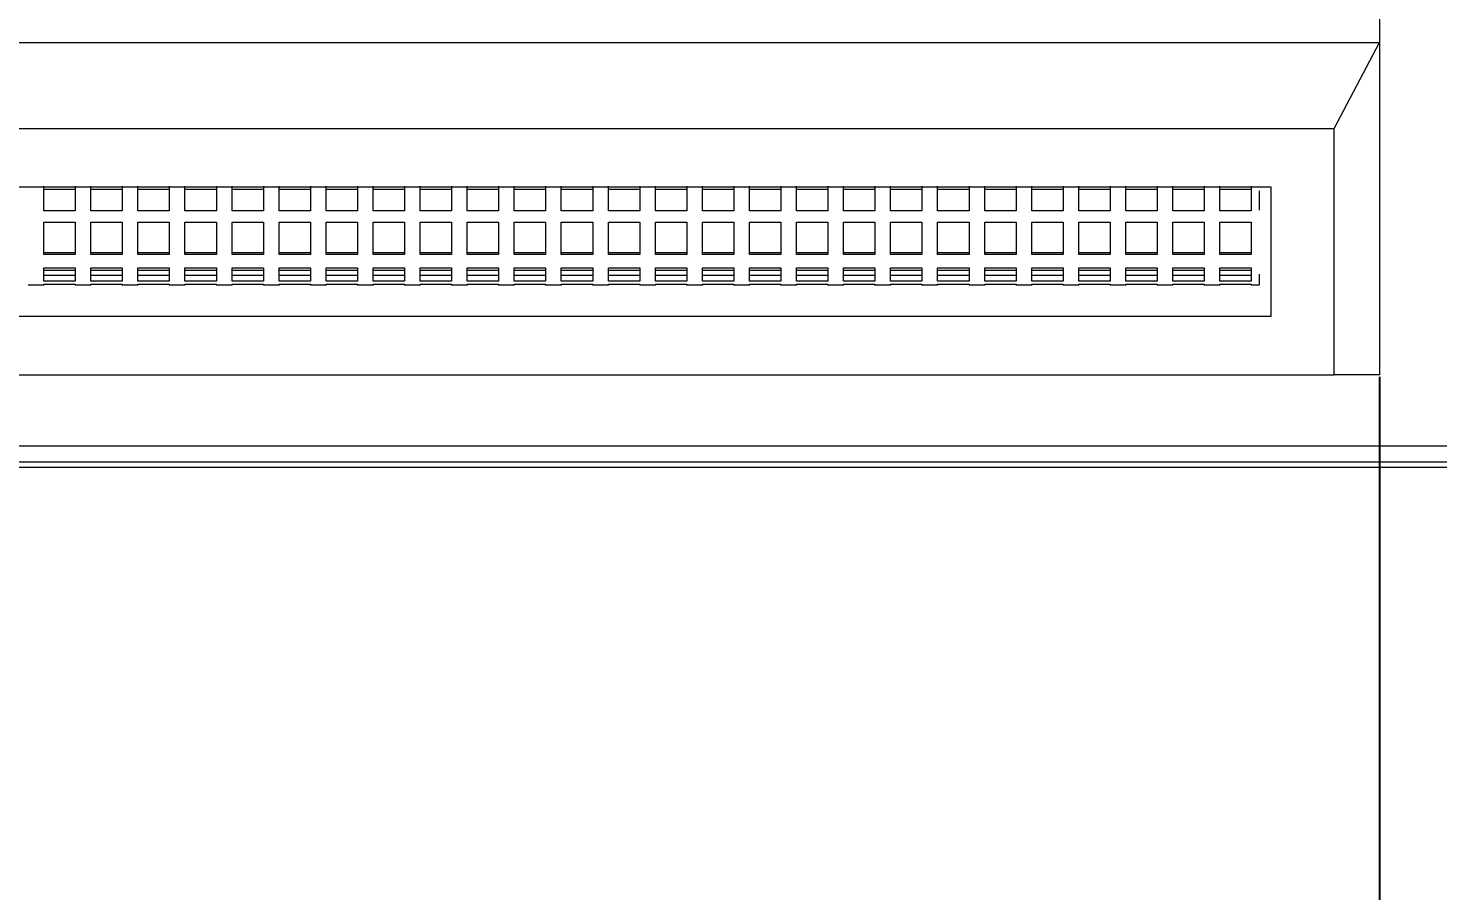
# Model space of a CAD drawing. Header units: millimetres. Extents: x 11618 to 13994, y -5897 to -2537.
# Drawn here: x 12320.47 to 12365.42, y -4844.75 to -4817.25 of the extents above; entities that cross this region are included whole.
import ezdxf

# ---------------------------------------------------------------- set-up
doc = ezdxf.new("R2010")
doc.units = ezdxf.units.MM
doc.layers.add('DIM', color=3, linetype='Continuous', lineweight=13)
doc.styles.get("Standard").update_dxf_attribs({"font": 'arial.ttf'})
doc.dimstyles.get("Standard").update_dxf_attribs({"dimtxt": 0.18, "dimasz": 0.18, "dimexe": 0.18, "dimexo": 0.0625, "dimgap": 0.09, "dimtad": 0, "dimtih": 1, "dimtoh": 1, "dimdec": 1, "dimdsep": 46, "dimtxsty": 'Standard', "dimcen": 0.09, "dimadec": 0, "dimazin": 0, "dimtfac": 1, "dimtdec": 1, "dimtofl": 0, "dimtmove": 0, "dimatfit": 3, "dimfxl": 1, "dimtolj": 1, "dimtzin": 0, "dimarcsym": 0})

# ---------------------------------------------------------------- blocks, each defined once
blk = doc.blocks.new('*D7')
at = {"layer": 'Defpoints', "color": 0, "transparency": 16777216}
for p in [(12331.318, -3489.71), (12736.437, -5533.88), (12816.946, -5533.88)]:
    blk.add_point(p, dxfattribs=at)
at = {"layer": 'DIM', "color": 0, "lineweight": -2, "transparency": 16777216}
for p, q in [((12331.381, -3489.71), (12817.126, -3489.71)), ((12816.946, -3507.71), (12816.946, -4494.996)), ((12816.946, -5515.88), (12816.946, -4528.595)), ((12736.499, -5533.88), (12817.126, -5533.88))]:
    blk.add_line(p, q, dxfattribs=at)
at = {"layer": 'DIM', "color": 0, "transparency": 16777216}
for points in [[(12813.946, -3507.71), (12819.946, -3507.71), (12816.946, -3489.71)], [(12813.946, -5515.88), (12819.946, -5515.88), (12816.946, -5533.88)]]:
    blk.add_solid(points, dxfattribs=at)
at = {"layer": 'DIM', "color": 3, "transparency": 16777216, "insert": (12816.946, -4511.795), "char_height": 18, "attachment_point": 5}
blk.add_mtext('\\A1;(2280)', dxfattribs=at)
blk = doc.blocks.new('*D33')
at = {"layer": 'Defpoints', "color": 0, "transparency": 16777216}
for p in [(12299.068, -4828.306), (12363.568, -4828.306), (12363.568, -4873.783)]:
    blk.add_point(p, dxfattribs=at)
at = {"layer": 'DIM', "color": 0, "lineweight": -2, "transparency": 16777216}
for p, q in [((12299.068, -4828.368), (12299.068, -4873.963)), ((12363.568, -4828.368), (12363.568, -4873.963)), ((12281.068, -4873.783), (12263.068, -4873.783)), ((12381.568, -4873.783), (12399.568, -4873.783))]:
    blk.add_line(p, q, dxfattribs=at)
at = {"layer": 'DIM', "color": 0, "transparency": 16777216}
for points in [[(12281.068, -4870.783), (12281.068, -4876.783), (12299.068, -4873.783)], [(12381.568, -4870.783), (12381.568, -4876.783), (12363.568, -4873.783)]]:
    blk.add_solid(points, dxfattribs=at)
at = {"layer": 'DIM', "color": 0, "transparency": 16777216, "insert": (12331.318, -4873.783), "char_height": 18, "attachment_point": 5}
blk.add_mtext('\\A1;64.5', dxfattribs=at)

msp = doc.modelspace()

# ---------------------------------------------------------------- linework, layer by layer
at = {"linetype": 'Continuous', "lineweight": 18}
for p, q in [((12363.568, -4808.709), (12363.568, -4817.71)), ((12299.068, -4817.71), (12363.568, -4817.71)), ((12362.113, -4820.446), (12363.568, -4817.71)), ((12363.568, -4817.71), (12363.568, -4828.306)), ((12300.524, -4820.446), (12362.113, -4820.446)), ((12362.113, -4828.306), (12362.113, -4820.446)), ((12360.113, -4822.325), (12302.524, -4822.325)), ((12321.974, -4822.397), (12320.974, -4822.397)), ((12323.474, -4822.397), (12322.474, -4822.397)), ((12324.974, -4822.397), (12323.974, -4822.397)), ((12326.474, -4822.397), (12325.474, -4822.397)), ((12327.974, -4822.397), (12326.974, -4822.397)), ((12329.474, -4822.397), (12328.474, -4822.397)), ((12330.974, -4822.397), (12329.974, -4822.397)), ((12332.474, -4822.397), (12331.474, -4822.397)), ((12333.974, -4822.397), (12332.974, -4822.397)), ((12335.474, -4822.397), (12334.474, -4822.397)), ((12336.974, -4822.397), (12335.974, -4822.397)), ((12338.474, -4822.397), (12337.474, -4822.397)), ((12339.974, -4822.397), (12338.974, -4822.397)), ((12341.474, -4822.397), (12340.474, -4822.397)), ((12342.974, -4822.397), (12341.974, -4822.397)), ((12344.474, -4822.397), (12343.474, -4822.397)), ((12345.974, -4822.397), (12344.974, -4822.397)), ((12347.474, -4822.397), (12346.474, -4822.397)), ((12348.974, -4822.397), (12347.974, -4822.397)), ((12350.474, -4822.397), (12349.474, -4822.397)), ((12351.974, -4822.397), (12350.974, -4822.397)), ((12353.474, -4822.397), (12352.474, -4822.397)), ((12354.974, -4822.397), (12353.974, -4822.397)), ((12356.474, -4822.397), (12355.474, -4822.397)), ((12357.974, -4822.397), (12356.974, -4822.397)), ((12359.474, -4822.397), (12358.474, -4822.397)), ((12360.113, -4826.427), (12360.113, -4822.325)), ((12321.974, -4823.073), (12320.974, -4823.073)), ((12323.474, -4823.073), (12322.474, -4823.073)), ((12324.974, -4823.073), (12323.974, -4823.073)), ((12326.474, -4823.073), (12325.474, -4823.073)), ((12327.974, -4823.073), (12326.974, -4823.073)), ((12329.474, -4823.073), (12328.474, -4823.073)), ((12330.974, -4823.073), (12329.974, -4823.073)), ((12332.474, -4823.073), (12331.474, -4823.073)), ((12333.974, -4823.073), (12332.974, -4823.073)), ((12335.474, -4823.073), (12334.474, -4823.073)), ((12336.974, -4823.073), (12335.974, -4823.073)), ((12338.474, -4823.073), (12337.474, -4823.073)), ((12339.974, -4823.073), (12338.974, -4823.073)), ((12341.474, -4823.073), (12340.474, -4823.073)), ((12342.974, -4823.073), (12341.974, -4823.073)), ((12344.474, -4823.073), (12343.474, -4823.073)), ((12345.974, -4823.073), (12344.974, -4823.073)), ((12347.474, -4823.073), (12346.474, -4823.073)), ((12348.974, -4823.073), (12347.974, -4823.073)), ((12350.474, -4823.073), (12349.474, -4823.073)), ((12351.974, -4823.073), (12350.974, -4823.073)), ((12353.474, -4823.073), (12352.474, -4823.073)), ((12354.974, -4823.073), (12353.974, -4823.073)), ((12356.474, -4823.073), (12355.474, -4823.073)), ((12357.974, -4823.073), (12356.974, -4823.073)), ((12359.474, -4823.073), (12358.474, -4823.073)), ((12320.974, -4823.44), (12321.974, -4823.44)), ((12322.474, -4823.44), (12323.474, -4823.44)), ((12323.974, -4823.44), (12324.974, -4823.44)), ((12325.474, -4823.44), (12326.474, -4823.44)), ((12326.974, -4823.44), (12327.974, -4823.44)), ((12328.474, -4823.44), (12329.474, -4823.44)), ((12329.974, -4823.44), (12330.974, -4823.44)), ((12331.474, -4823.44), (12332.474, -4823.44)), ((12332.974, -4823.44), (12333.974, -4823.44)), ((12334.474, -4823.44), (12335.474, -4823.44)), ((12335.974, -4823.44), (12336.974, -4823.44)), ((12337.474, -4823.44), (12338.474, -4823.44)), ((12338.974, -4823.44), (12339.974, -4823.44)), ((12340.474, -4823.44), (12341.474, -4823.44)), ((12341.974, -4823.44), (12342.974, -4823.44)), ((12343.474, -4823.44), (12344.474, -4823.44)), ((12344.974, -4823.44), (12345.974, -4823.44)), ((12346.474, -4823.44), (12347.474, -4823.44)), ((12347.974, -4823.44), (12348.974, -4823.44)), ((12349.474, -4823.44), (12350.474, -4823.44)), ((12350.974, -4823.44), (12351.974, -4823.44)), ((12352.474, -4823.44), (12353.474, -4823.44)), ((12353.974, -4823.44), (12354.974, -4823.44)), ((12355.474, -4823.44), (12356.474, -4823.44)), ((12356.974, -4823.44), (12357.974, -4823.44)), ((12358.474, -4823.44), (12359.474, -4823.44)), ((12320.974, -4824.403), (12321.974, -4824.403)), ((12321.974, -4824.465), (12320.974, -4824.465)), ((12322.474, -4824.403), (12323.474, -4824.403)), ((12323.474, -4824.465), (12322.474, -4824.465)), ((12323.974, -4824.403), (12324.974, -4824.403)), ((12324.974, -4824.465), (12323.974, -4824.465)), ((12325.474, -4824.403), (12326.474, -4824.403)), ((12326.474, -4824.465), (12325.474, -4824.465)), ((12326.974, -4824.403), (12327.974, -4824.403)), ((12327.974, -4824.465), (12326.974, -4824.465)), ((12328.474, -4824.403), (12329.474, -4824.403)), ((12329.474, -4824.465), (12328.474, -4824.465)), ((12329.974, -4824.403), (12330.974, -4824.403)), ((12330.974, -4824.465), (12329.974, -4824.465)), ((12331.474, -4824.403), (12332.474, -4824.403)), ((12332.474, -4824.465), (12331.474, -4824.465)), ((12332.974, -4824.403), (12333.974, -4824.403)), ((12333.974, -4824.465), (12332.974, -4824.465)), ((12334.474, -4824.403), (12335.474, -4824.403)), ((12335.474, -4824.465), (12334.474, -4824.465)), ((12335.974, -4824.403), (12336.974, -4824.403)), ((12336.974, -4824.465), (12335.974, -4824.465)), ((12337.474, -4824.403), (12338.474, -4824.403)), ((12338.474, -4824.465), (12337.474, -4824.465)), ((12338.974, -4824.403), (12339.974, -4824.403)), ((12339.974, -4824.465), (12338.974, -4824.465)), ((12340.474, -4824.403), (12341.474, -4824.403)), ((12341.474, -4824.465), (12340.474, -4824.465)), ((12341.974, -4824.403), (12342.974, -4824.403)), ((12342.974, -4824.465), (12341.974, -4824.465)), ((12343.474, -4824.403), (12344.474, -4824.403)), ((12344.474, -4824.465), (12343.474, -4824.465)), ((12344.974, -4824.403), (12345.974, -4824.403)), ((12345.974, -4824.465), (12344.974, -4824.465)), ((12346.474, -4824.403), (12347.474, -4824.403)), ((12347.474, -4824.465), (12346.474, -4824.465)), ((12347.974, -4824.403), (12348.974, -4824.403)), ((12348.974, -4824.465), (12347.974, -4824.465)), ((12349.474, -4824.403), (12350.474, -4824.403)), ((12350.474, -4824.465), (12349.474, -4824.465)), ((12350.974, -4824.403), (12351.974, -4824.403)), ((12351.974, -4824.465), (12350.974, -4824.465)), ((12352.474, -4824.403), (12353.474, -4824.403)), ((12353.474, -4824.465), (12352.474, -4824.465)), ((12353.974, -4824.403), (12354.974, -4824.403)), ((12354.974, -4824.465), (12353.974, -4824.465)), ((12355.474, -4824.403), (12356.474, -4824.403)), ((12356.474, -4824.465), (12355.474, -4824.465)), ((12356.974, -4824.403), (12357.974, -4824.403)), ((12357.974, -4824.465), (12356.974, -4824.465)), ((12358.474, -4824.403), (12359.474, -4824.403)), ((12359.474, -4824.465), (12358.474, -4824.465)), ((12320.974, -4824.891), (12321.974, -4824.891)), ((12320.974, -4824.961), (12321.974, -4824.961)), ((12320.974, -4825.125), (12321.974, -4825.125)), ((12322.474, -4824.891), (12323.474, -4824.891)), ((12322.474, -4824.961), (12323.474, -4824.961)), ((12322.474, -4825.125), (12323.474, -4825.125)), ((12323.974, -4824.891), (12324.974, -4824.891)), ((12323.974, -4824.961), (12324.974, -4824.961)), ((12323.974, -4825.125), (12324.974, -4825.125)), ((12325.474, -4824.891), (12326.474, -4824.891)), ((12325.474, -4824.961), (12326.474, -4824.961)), ((12325.474, -4825.125), (12326.474, -4825.125)), ((12326.974, -4824.891), (12327.974, -4824.891)), ((12326.974, -4824.961), (12327.974, -4824.961)), ((12326.974, -4825.125), (12327.974, -4825.125)), ((12328.474, -4824.891), (12329.474, -4824.891)), ((12328.474, -4824.961), (12329.474, -4824.961)), ((12328.474, -4825.125), (12329.474, -4825.125)), ((12329.974, -4824.891), (12330.974, -4824.891)), ((12329.974, -4824.961), (12330.974, -4824.961)), ((12329.974, -4825.125), (12330.974, -4825.125)), ((12331.474, -4824.891), (12332.474, -4824.891)), ((12331.474, -4824.961), (12332.474, -4824.961)), ((12331.474, -4825.125), (12332.474, -4825.125)), ((12332.974, -4824.891), (12333.974, -4824.891)), ((12332.974, -4824.961), (12333.974, -4824.961)), ((12332.974, -4825.125), (12333.974, -4825.125)), ((12334.474, -4824.891), (12335.474, -4824.891)), ((12334.474, -4824.961), (12335.474, -4824.961)), ((12334.474, -4825.125), (12335.474, -4825.125)), ((12335.974, -4824.891), (12336.974, -4824.891)), ((12335.974, -4824.961), (12336.974, -4824.961)), ((12335.974, -4825.125), (12336.974, -4825.125)), ((12337.474, -4824.891), (12338.474, -4824.891)), ((12337.474, -4824.961), (12338.474, -4824.961)), ((12337.474, -4825.125), (12338.474, -4825.125)), ((12338.974, -4824.891), (12339.974, -4824.891)), ((12338.974, -4824.961), (12339.974, -4824.961)), ((12338.974, -4825.125), (12339.974, -4825.125)), ((12340.474, -4824.891), (12341.474, -4824.891)), ((12340.474, -4824.961), (12341.474, -4824.961)), ((12340.474, -4825.125), (12341.474, -4825.125)), ((12341.974, -4824.891), (12342.974, -4824.891)), ((12341.974, -4824.961), (12342.974, -4824.961)), ((12341.974, -4825.125), (12342.974, -4825.125)), ((12343.474, -4824.891), (12344.474, -4824.891)), ((12343.474, -4824.961), (12344.474, -4824.961)), ((12343.474, -4825.125), (12344.474, -4825.125)), ((12344.974, -4824.891), (12345.974, -4824.891)), ((12344.974, -4824.961), (12345.974, -4824.961)), ((12344.974, -4825.125), (12345.974, -4825.125)), ((12346.474, -4824.891), (12347.474, -4824.891)), ((12346.474, -4824.961), (12347.474, -4824.961)), ((12346.474, -4825.125), (12347.474, -4825.125)), ((12347.974, -4824.891), (12348.974, -4824.891)), ((12347.974, -4824.961), (12348.974, -4824.961)), ((12347.974, -4825.125), (12348.974, -4825.125)), ((12349.474, -4824.891), (12350.474, -4824.891)), ((12349.474, -4824.961), (12350.474, -4824.961)), ((12349.474, -4825.125), (12350.474, -4825.125)), ((12350.974, -4824.891), (12351.974, -4824.891)), ((12350.974, -4824.961), (12351.974, -4824.961)), ((12350.974, -4825.125), (12351.974, -4825.125)), ((12352.474, -4824.891), (12353.474, -4824.891)), ((12352.474, -4824.961), (12353.474, -4824.961)), ((12352.474, -4825.125), (12353.474, -4825.125)), ((12353.974, -4824.891), (12354.974, -4824.891)), ((12353.974, -4824.961), (12354.974, -4824.961)), ((12353.974, -4825.125), (12354.974, -4825.125)), ((12355.474, -4824.891), (12356.474, -4824.891)), ((12355.474, -4824.961), (12356.474, -4824.961)), ((12355.474, -4825.125), (12356.474, -4825.125)), ((12356.974, -4824.891), (12357.974, -4824.891)), ((12356.974, -4824.961), (12357.974, -4824.961)), ((12356.974, -4825.125), (12357.974, -4825.125)), ((12358.474, -4824.891), (12359.474, -4824.891)), ((12358.474, -4824.961), (12359.474, -4824.961)), ((12358.474, -4825.125), (12359.474, -4825.125)), ((12321.974, -4825.318), (12320.974, -4825.318)), ((12320.974, -4825.412), (12321.974, -4825.412)), ((12323.474, -4825.318), (12322.474, -4825.318)), ((12322.474, -4825.412), (12323.474, -4825.412)), ((12324.974, -4825.318), (12323.974, -4825.318)), ((12323.974, -4825.412), (12324.974, -4825.412)), ((12326.474, -4825.318), (12325.474, -4825.318)), ((12325.474, -4825.412), (12326.474, -4825.412)), ((12327.974, -4825.318), (12326.974, -4825.318)), ((12326.974, -4825.412), (12327.974, -4825.412)), ((12329.474, -4825.318), (12328.474, -4825.318)), ((12328.474, -4825.412), (12329.474, -4825.412)), ((12330.974, -4825.318), (12329.974, -4825.318)), ((12329.974, -4825.412), (12330.974, -4825.412)), ((12332.474, -4825.318), (12331.474, -4825.318)), ((12331.474, -4825.412), (12332.474, -4825.412)), ((12333.974, -4825.318), (12332.974, -4825.318)), ((12332.974, -4825.412), (12333.974, -4825.412)), ((12335.474, -4825.318), (12334.474, -4825.318)), ((12334.474, -4825.412), (12335.474, -4825.412)), ((12336.974, -4825.318), (12335.974, -4825.318)), ((12335.974, -4825.412), (12336.974, -4825.412)), ((12338.474, -4825.318), (12337.474, -4825.318)), ((12337.474, -4825.412), (12338.474, -4825.412)), ((12339.974, -4825.318), (12338.974, -4825.318)), ((12338.974, -4825.412), (12339.974, -4825.412)), ((12341.474, -4825.318), (12340.474, -4825.318)), ((12340.474, -4825.412), (12341.474, -4825.412)), ((12342.974, -4825.318), (12341.974, -4825.318)), ((12341.974, -4825.412), (12342.974, -4825.412)), ((12344.474, -4825.318), (12343.474, -4825.318)), ((12343.474, -4825.412), (12344.474, -4825.412)), ((12345.974, -4825.318), (12344.974, -4825.318)), ((12344.974, -4825.412), (12345.974, -4825.412)), ((12347.474, -4825.318), (12346.474, -4825.318)), ((12346.474, -4825.412), (12347.474, -4825.412)), ((12348.974, -4825.318), (12347.974, -4825.318)), ((12347.974, -4825.412), (12348.974, -4825.412)), ((12350.474, -4825.318), (12349.474, -4825.318)), ((12349.474, -4825.412), (12350.474, -4825.412)), ((12351.974, -4825.318), (12350.974, -4825.318)), ((12350.974, -4825.412), (12351.974, -4825.412)), ((12353.474, -4825.318), (12352.474, -4825.318)), ((12352.474, -4825.412), (12353.474, -4825.412)), ((12354.974, -4825.318), (12353.974, -4825.318)), ((12353.974, -4825.412), (12354.974, -4825.412)), ((12356.474, -4825.318), (12355.474, -4825.318)), ((12355.474, -4825.412), (12356.474, -4825.412)), ((12357.974, -4825.318), (12356.974, -4825.318)), ((12356.974, -4825.412), (12357.974, -4825.412)), ((12359.474, -4825.318), (12358.474, -4825.318)), ((12358.474, -4825.412), (12359.474, -4825.412)), ((12302.524, -4826.427), (12360.113, -4826.427)), ((12300.524, -4828.306), (12362.113, -4828.306)), ((12363.568, -4828.306), (12362.113, -4828.306)), ((12099.352, -4831.241), (12538.812, -4831.241)), ((12099.516, -4831.075), (12538.818, -4831.075))]:
    msp.add_line(p, q, dxfattribs=at)
for points, knots in [([(12320.974, -4823.073), (12320.974, -4822.824), (12320.974, -4822.56), (12320.974, -4822.308), (12320.974, -4822.288)], [0, 0, 0, 0, 0.920984, 1, 1, 1, 1]), ([(12321.974, -4822.288), (12321.974, -4822.308), (12321.974, -4822.56), (12321.974, -4822.824), (12321.974, -4823.073)], [0, 0, 0, 0, 0.079016, 1, 1, 1, 1]), ([(12322.474, -4823.073), (12322.474, -4822.824), (12322.474, -4822.56), (12322.474, -4822.308), (12322.474, -4822.288)], [0, 0, 0, 0, 0.920984, 1, 1, 1, 1]), ([(12323.474, -4822.288), (12323.474, -4822.308), (12323.474, -4822.56), (12323.474, -4822.824), (12323.474, -4823.073)], [0, 0, 0, 0, 0.079016, 1, 1, 1, 1]), ([(12323.974, -4823.073), (12323.974, -4822.824), (12323.974, -4822.56), (12323.974, -4822.308), (12323.974, -4822.288)], [0, 0, 0, 0, 0.920984, 1, 1, 1, 1]), ([(12324.974, -4822.288), (12324.974, -4822.308), (12324.974, -4822.56), (12324.974, -4822.824), (12324.974, -4823.073)], [0, 0, 0, 0, 0.079016, 1, 1, 1, 1]), ([(12325.474, -4823.073), (12325.474, -4822.824), (12325.474, -4822.56), (12325.474, -4822.308), (12325.474, -4822.288)], [0, 0, 0, 0, 0.920984, 1, 1, 1, 1]), ([(12326.474, -4822.288), (12326.474, -4822.308), (12326.474, -4822.56), (12326.474, -4822.824), (12326.474, -4823.073)], [0, 0, 0, 0, 0.079016, 1, 1, 1, 1]), ([(12326.974, -4823.073), (12326.974, -4822.824), (12326.974, -4822.56), (12326.974, -4822.308), (12326.974, -4822.288)], [0, 0, 0, 0, 0.920984, 1, 1, 1, 1]), ([(12327.974, -4822.288), (12327.974, -4822.308), (12327.974, -4822.56), (12327.974, -4822.824), (12327.974, -4823.073)], [0, 0, 0, 0, 0.079016, 1, 1, 1, 1]), ([(12328.474, -4823.073), (12328.474, -4822.824), (12328.474, -4822.56), (12328.474, -4822.308), (12328.474, -4822.288)], [0, 0, 0, 0, 0.920984, 1, 1, 1, 1]), ([(12329.474, -4822.288), (12329.474, -4822.308), (12329.474, -4822.56), (12329.474, -4822.824), (12329.474, -4823.073)], [0, 0, 0, 0, 0.079016, 1, 1, 1, 1]), ([(12329.974, -4823.073), (12329.974, -4822.824), (12329.974, -4822.56), (12329.974, -4822.308), (12329.974, -4822.288)], [0, 0, 0, 0, 0.920984, 1, 1, 1, 1]), ([(12330.974, -4822.288), (12330.974, -4822.308), (12330.974, -4822.56), (12330.974, -4822.824), (12330.974, -4823.073)], [0, 0, 0, 0, 0.079016, 1, 1, 1, 1]), ([(12331.474, -4823.073), (12331.474, -4822.824), (12331.474, -4822.56), (12331.474, -4822.308), (12331.474, -4822.288)], [0, 0, 0, 0, 0.920984, 1, 1, 1, 1]), ([(12332.474, -4822.288), (12332.474, -4822.308), (12332.474, -4822.56), (12332.474, -4822.824), (12332.474, -4823.073)], [0, 0, 0, 0, 0.079016, 1, 1, 1, 1]), ([(12332.974, -4823.073), (12332.974, -4822.824), (12332.974, -4822.56), (12332.974, -4822.308), (12332.974, -4822.288)], [0, 0, 0, 0, 0.920984, 1, 1, 1, 1]), ([(12333.974, -4822.288), (12333.974, -4822.308), (12333.974, -4822.56), (12333.974, -4822.824), (12333.974, -4823.073)], [0, 0, 0, 0, 0.079016, 1, 1, 1, 1]), ([(12334.474, -4823.073), (12334.474, -4822.824), (12334.474, -4822.56), (12334.474, -4822.308), (12334.474, -4822.288)], [0, 0, 0, 0, 0.920984, 1, 1, 1, 1]), ([(12335.474, -4822.288), (12335.474, -4822.308), (12335.474, -4822.56), (12335.474, -4822.824), (12335.474, -4823.073)], [0, 0, 0, 0, 0.079016, 1, 1, 1, 1]), ([(12335.974, -4823.073), (12335.974, -4822.824), (12335.974, -4822.56), (12335.974, -4822.308), (12335.974, -4822.288)], [0, 0, 0, 0, 0.920984, 1, 1, 1, 1]), ([(12336.974, -4822.288), (12336.974, -4822.308), (12336.974, -4822.56), (12336.974, -4822.824), (12336.974, -4823.073)], [0, 0, 0, 0, 0.079016, 1, 1, 1, 1]), ([(12337.474, -4823.073), (12337.474, -4822.824), (12337.474, -4822.56), (12337.474, -4822.308), (12337.474, -4822.288)], [0, 0, 0, 0, 0.920984, 1, 1, 1, 1]), ([(12338.474, -4822.288), (12338.474, -4822.308), (12338.474, -4822.56), (12338.474, -4822.824), (12338.474, -4823.073)], [0, 0, 0, 0, 0.079016, 1, 1, 1, 1]), ([(12338.974, -4823.073), (12338.974, -4822.824), (12338.974, -4822.56), (12338.974, -4822.308), (12338.974, -4822.288)], [0, 0, 0, 0, 0.920984, 1, 1, 1, 1]), ([(12339.974, -4822.288), (12339.974, -4822.308), (12339.974, -4822.56), (12339.974, -4822.824), (12339.974, -4823.073)], [0, 0, 0, 0, 0.079016, 1, 1, 1, 1]), ([(12340.474, -4823.073), (12340.474, -4822.824), (12340.474, -4822.56), (12340.474, -4822.308), (12340.474, -4822.288)], [0, 0, 0, 0, 0.920984, 1, 1, 1, 1]), ([(12341.474, -4822.288), (12341.474, -4822.308), (12341.474, -4822.56), (12341.474, -4822.824), (12341.474, -4823.073)], [0, 0, 0, 0, 0.079016, 1, 1, 1, 1]), ([(12341.974, -4823.073), (12341.974, -4822.824), (12341.974, -4822.56), (12341.974, -4822.308), (12341.974, -4822.288)], [0, 0, 0, 0, 0.920984, 1, 1, 1, 1]), ([(12342.974, -4822.288), (12342.974, -4822.308), (12342.974, -4822.56), (12342.974, -4822.824), (12342.974, -4823.073)], [0, 0, 0, 0, 0.079016, 1, 1, 1, 1]), ([(12343.474, -4823.073), (12343.474, -4822.824), (12343.474, -4822.56), (12343.474, -4822.308), (12343.474, -4822.288)], [0, 0, 0, 0, 0.920984, 1, 1, 1, 1]), ([(12344.474, -4822.288), (12344.474, -4822.308), (12344.474, -4822.56), (12344.474, -4822.824), (12344.474, -4823.073)], [0, 0, 0, 0, 0.079016, 1, 1, 1, 1]), ([(12344.974, -4823.073), (12344.974, -4822.824), (12344.974, -4822.56), (12344.974, -4822.308), (12344.974, -4822.288)], [0, 0, 0, 0, 0.920984, 1, 1, 1, 1]), ([(12345.974, -4822.288), (12345.974, -4822.308), (12345.974, -4822.56), (12345.974, -4822.824), (12345.974, -4823.073)], [0, 0, 0, 0, 0.079016, 1, 1, 1, 1]), ([(12346.474, -4823.073), (12346.474, -4822.824), (12346.474, -4822.56), (12346.474, -4822.308), (12346.474, -4822.288)], [0, 0, 0, 0, 0.920984, 1, 1, 1, 1]), ([(12347.474, -4822.288), (12347.474, -4822.308), (12347.474, -4822.56), (12347.474, -4822.824), (12347.474, -4823.073)], [0, 0, 0, 0, 0.079016, 1, 1, 1, 1]), ([(12347.974, -4823.073), (12347.974, -4822.824), (12347.974, -4822.56), (12347.974, -4822.308), (12347.974, -4822.288)], [0, 0, 0, 0, 0.920984, 1, 1, 1, 1]), ([(12348.974, -4822.288), (12348.974, -4822.308), (12348.974, -4822.56), (12348.974, -4822.824), (12348.974, -4823.073)], [0, 0, 0, 0, 0.079016, 1, 1, 1, 1]), ([(12349.474, -4823.073), (12349.474, -4822.824), (12349.474, -4822.56), (12349.474, -4822.308), (12349.474, -4822.288)], [0, 0, 0, 0, 0.920984, 1, 1, 1, 1]), ([(12350.474, -4822.288), (12350.474, -4822.308), (12350.474, -4822.56), (12350.474, -4822.824), (12350.474, -4823.073)], [0, 0, 0, 0, 0.079016, 1, 1, 1, 1]), ([(12350.974, -4823.073), (12350.974, -4822.824), (12350.974, -4822.56), (12350.974, -4822.308), (12350.974, -4822.288)], [0, 0, 0, 0, 0.920984, 1, 1, 1, 1]), ([(12351.974, -4822.288), (12351.974, -4822.308), (12351.974, -4822.56), (12351.974, -4822.824), (12351.974, -4823.073)], [0, 0, 0, 0, 0.079016, 1, 1, 1, 1]), ([(12352.474, -4823.073), (12352.474, -4822.824), (12352.474, -4822.56), (12352.474, -4822.308), (12352.474, -4822.288)], [0, 0, 0, 0, 0.920984, 1, 1, 1, 1]), ([(12353.474, -4822.288), (12353.474, -4822.308), (12353.474, -4822.56), (12353.474, -4822.824), (12353.474, -4823.073)], [0, 0, 0, 0, 0.079016, 1, 1, 1, 1]), ([(12353.974, -4823.073), (12353.974, -4822.824), (12353.974, -4822.56), (12353.974, -4822.308), (12353.974, -4822.288)], [0, 0, 0, 0, 0.920984, 1, 1, 1, 1]), ([(12354.974, -4822.288), (12354.974, -4822.308), (12354.974, -4822.56), (12354.974, -4822.824), (12354.974, -4823.073)], [0, 0, 0, 0, 0.079016, 1, 1, 1, 1]), ([(12355.474, -4823.073), (12355.474, -4822.824), (12355.474, -4822.56), (12355.474, -4822.308), (12355.474, -4822.288)], [0, 0, 0, 0, 0.920984, 1, 1, 1, 1]), ([(12356.474, -4822.288), (12356.474, -4822.308), (12356.474, -4822.56), (12356.474, -4822.824), (12356.474, -4823.073)], [0, 0, 0, 0, 0.079016, 1, 1, 1, 1]), ([(12356.974, -4823.073), (12356.974, -4822.824), (12356.974, -4822.56), (12356.974, -4822.308), (12356.974, -4822.288)], [0, 0, 0, 0, 0.920984, 1, 1, 1, 1]), ([(12357.974, -4822.288), (12357.974, -4822.308), (12357.974, -4822.56), (12357.974, -4822.824), (12357.974, -4823.073)], [0, 0, 0, 0, 0.079016, 1, 1, 1, 1]), ([(12358.474, -4823.073), (12358.474, -4822.824), (12358.474, -4822.56), (12358.474, -4822.308), (12358.474, -4822.288)], [0, 0, 0, 0, 0.920984, 1, 1, 1, 1]), ([(12359.474, -4822.288), (12359.474, -4822.308), (12359.474, -4822.56), (12359.474, -4822.824), (12359.474, -4823.073)], [0, 0, 0, 0, 0.079016, 1, 1, 1, 1]), ([(12320.974, -4824.465), (12320.974, -4824.397), (12320.974, -4824.082), (12320.974, -4823.72), (12320.974, -4823.44)], [0, 0, 0, 0, 0.22301, 1, 1, 1, 1]), ([(12321.974, -4823.44), (12321.974, -4823.72), (12321.974, -4824.082), (12321.974, -4824.397), (12321.974, -4824.465)], [0, 0, 0, 0, 0.77699, 1, 1, 1, 1]), ([(12322.474, -4824.465), (12322.474, -4824.397), (12322.474, -4824.082), (12322.474, -4823.72), (12322.474, -4823.44)], [0, 0, 0, 0, 0.22301, 1, 1, 1, 1]), ([(12323.474, -4823.44), (12323.474, -4823.72), (12323.474, -4824.082), (12323.474, -4824.397), (12323.474, -4824.465)], [0, 0, 0, 0, 0.77699, 1, 1, 1, 1]), ([(12323.974, -4824.465), (12323.974, -4824.397), (12323.974, -4824.082), (12323.974, -4823.72), (12323.974, -4823.44)], [0, 0, 0, 0, 0.22301, 1, 1, 1, 1]), ([(12324.974, -4823.44), (12324.974, -4823.72), (12324.974, -4824.082), (12324.974, -4824.397), (12324.974, -4824.465)], [0, 0, 0, 0, 0.77699, 1, 1, 1, 1]), ([(12325.474, -4824.465), (12325.474, -4824.397), (12325.474, -4824.082), (12325.474, -4823.72), (12325.474, -4823.44)], [0, 0, 0, 0, 0.22301, 1, 1, 1, 1]), ([(12326.474, -4823.44), (12326.474, -4823.72), (12326.474, -4824.082), (12326.474, -4824.397), (12326.474, -4824.465)], [0, 0, 0, 0, 0.77699, 1, 1, 1, 1]), ([(12326.974, -4824.465), (12326.974, -4824.397), (12326.974, -4824.082), (12326.974, -4823.72), (12326.974, -4823.44)], [0, 0, 0, 0, 0.22301, 1, 1, 1, 1]), ([(12327.974, -4823.44), (12327.974, -4823.72), (12327.974, -4824.082), (12327.974, -4824.397), (12327.974, -4824.465)], [0, 0, 0, 0, 0.77699, 1, 1, 1, 1]), ([(12328.474, -4824.465), (12328.474, -4824.397), (12328.474, -4824.082), (12328.474, -4823.72), (12328.474, -4823.44)], [0, 0, 0, 0, 0.22301, 1, 1, 1, 1]), ([(12329.474, -4823.44), (12329.474, -4823.72), (12329.474, -4824.082), (12329.474, -4824.397), (12329.474, -4824.465)], [0, 0, 0, 0, 0.77699, 1, 1, 1, 1]), ([(12329.974, -4824.465), (12329.974, -4824.397), (12329.974, -4824.082), (12329.974, -4823.72), (12329.974, -4823.44)], [0, 0, 0, 0, 0.22301, 1, 1, 1, 1]), ([(12330.974, -4823.44), (12330.974, -4823.72), (12330.974, -4824.082), (12330.974, -4824.397), (12330.974, -4824.465)], [0, 0, 0, 0, 0.77699, 1, 1, 1, 1]), ([(12331.474, -4824.465), (12331.474, -4824.397), (12331.474, -4824.082), (12331.474, -4823.72), (12331.474, -4823.44)], [0, 0, 0, 0, 0.22301, 1, 1, 1, 1]), ([(12332.474, -4823.44), (12332.474, -4823.72), (12332.474, -4824.082), (12332.474, -4824.397), (12332.474, -4824.465)], [0, 0, 0, 0, 0.77699, 1, 1, 1, 1]), ([(12332.974, -4824.465), (12332.974, -4824.397), (12332.974, -4824.082), (12332.974, -4823.72), (12332.974, -4823.44)], [0, 0, 0, 0, 0.22301, 1, 1, 1, 1]), ([(12333.974, -4823.44), (12333.974, -4823.72), (12333.974, -4824.082), (12333.974, -4824.397), (12333.974, -4824.465)], [0, 0, 0, 0, 0.77699, 1, 1, 1, 1]), ([(12334.474, -4824.465), (12334.474, -4824.397), (12334.474, -4824.082), (12334.474, -4823.72), (12334.474, -4823.44)], [0, 0, 0, 0, 0.22301, 1, 1, 1, 1]), ([(12335.474, -4823.44), (12335.474, -4823.72), (12335.474, -4824.082), (12335.474, -4824.397), (12335.474, -4824.465)], [0, 0, 0, 0, 0.77699, 1, 1, 1, 1]), ([(12335.974, -4824.465), (12335.974, -4824.397), (12335.974, -4824.082), (12335.974, -4823.72), (12335.974, -4823.44)], [0, 0, 0, 0, 0.22301, 1, 1, 1, 1]), ([(12336.974, -4823.44), (12336.974, -4823.72), (12336.974, -4824.082), (12336.974, -4824.397), (12336.974, -4824.465)], [0, 0, 0, 0, 0.77699, 1, 1, 1, 1]), ([(12337.474, -4824.465), (12337.474, -4824.397), (12337.474, -4824.082), (12337.474, -4823.72), (12337.474, -4823.44)], [0, 0, 0, 0, 0.22301, 1, 1, 1, 1]), ([(12338.474, -4823.44), (12338.474, -4823.72), (12338.474, -4824.082), (12338.474, -4824.397), (12338.474, -4824.465)], [0, 0, 0, 0, 0.77699, 1, 1, 1, 1]), ([(12338.974, -4824.465), (12338.974, -4824.397), (12338.974, -4824.082), (12338.974, -4823.72), (12338.974, -4823.44)], [0, 0, 0, 0, 0.22301, 1, 1, 1, 1]), ([(12339.974, -4823.44), (12339.974, -4823.72), (12339.974, -4824.082), (12339.974, -4824.397), (12339.974, -4824.465)], [0, 0, 0, 0, 0.77699, 1, 1, 1, 1]), ([(12340.474, -4824.465), (12340.474, -4824.397), (12340.474, -4824.082), (12340.474, -4823.72), (12340.474, -4823.44)], [0, 0, 0, 0, 0.22301, 1, 1, 1, 1]), ([(12341.474, -4823.44), (12341.474, -4823.72), (12341.474, -4824.082), (12341.474, -4824.397), (12341.474, -4824.465)], [0, 0, 0, 0, 0.77699, 1, 1, 1, 1]), ([(12341.974, -4824.465), (12341.974, -4824.397), (12341.974, -4824.082), (12341.974, -4823.72), (12341.974, -4823.44)], [0, 0, 0, 0, 0.22301, 1, 1, 1, 1]), ([(12342.974, -4823.44), (12342.974, -4823.72), (12342.974, -4824.082), (12342.974, -4824.397), (12342.974, -4824.465)], [0, 0, 0, 0, 0.77699, 1, 1, 1, 1]), ([(12343.474, -4824.465), (12343.474, -4824.397), (12343.474, -4824.082), (12343.474, -4823.72), (12343.474, -4823.44)], [0, 0, 0, 0, 0.22301, 1, 1, 1, 1]), ([(12344.474, -4823.44), (12344.474, -4823.72), (12344.474, -4824.082), (12344.474, -4824.397), (12344.474, -4824.465)], [0, 0, 0, 0, 0.77699, 1, 1, 1, 1]), ([(12344.974, -4824.465), (12344.974, -4824.397), (12344.974, -4824.082), (12344.974, -4823.72), (12344.974, -4823.44)], [0, 0, 0, 0, 0.22301, 1, 1, 1, 1]), ([(12345.974, -4823.44), (12345.974, -4823.72), (12345.974, -4824.082), (12345.974, -4824.397), (12345.974, -4824.465)], [0, 0, 0, 0, 0.77699, 1, 1, 1, 1]), ([(12346.474, -4824.465), (12346.474, -4824.397), (12346.474, -4824.082), (12346.474, -4823.72), (12346.474, -4823.44)], [0, 0, 0, 0, 0.22301, 1, 1, 1, 1]), ([(12347.474, -4823.44), (12347.474, -4823.72), (12347.474, -4824.082), (12347.474, -4824.397), (12347.474, -4824.465)], [0, 0, 0, 0, 0.77699, 1, 1, 1, 1]), ([(12347.974, -4824.465), (12347.974, -4824.397), (12347.974, -4824.082), (12347.974, -4823.72), (12347.974, -4823.44)], [0, 0, 0, 0, 0.22301, 1, 1, 1, 1]), ([(12348.974, -4823.44), (12348.974, -4823.72), (12348.974, -4824.082), (12348.974, -4824.397), (12348.974, -4824.465)], [0, 0, 0, 0, 0.77699, 1, 1, 1, 1]), ([(12349.474, -4824.465), (12349.474, -4824.397), (12349.474, -4824.082), (12349.474, -4823.72), (12349.474, -4823.44)], [0, 0, 0, 0, 0.22301, 1, 1, 1, 1]), ([(12350.474, -4823.44), (12350.474, -4823.72), (12350.474, -4824.082), (12350.474, -4824.397), (12350.474, -4824.465)], [0, 0, 0, 0, 0.77699, 1, 1, 1, 1]), ([(12350.974, -4824.465), (12350.974, -4824.397), (12350.974, -4824.082), (12350.974, -4823.72), (12350.974, -4823.44)], [0, 0, 0, 0, 0.22301, 1, 1, 1, 1]), ([(12351.974, -4823.44), (12351.974, -4823.72), (12351.974, -4824.082), (12351.974, -4824.397), (12351.974, -4824.465)], [0, 0, 0, 0, 0.77699, 1, 1, 1, 1]), ([(12352.474, -4824.465), (12352.474, -4824.397), (12352.474, -4824.082), (12352.474, -4823.72), (12352.474, -4823.44)], [0, 0, 0, 0, 0.22301, 1, 1, 1, 1]), ([(12353.474, -4823.44), (12353.474, -4823.72), (12353.474, -4824.082), (12353.474, -4824.397), (12353.474, -4824.465)], [0, 0, 0, 0, 0.77699, 1, 1, 1, 1]), ([(12353.974, -4824.465), (12353.974, -4824.397), (12353.974, -4824.082), (12353.974, -4823.72), (12353.974, -4823.44)], [0, 0, 0, 0, 0.22301, 1, 1, 1, 1]), ([(12354.974, -4823.44), (12354.974, -4823.72), (12354.974, -4824.082), (12354.974, -4824.397), (12354.974, -4824.465)], [0, 0, 0, 0, 0.77699, 1, 1, 1, 1]), ([(12355.474, -4824.465), (12355.474, -4824.397), (12355.474, -4824.082), (12355.474, -4823.72), (12355.474, -4823.44)], [0, 0, 0, 0, 0.22301, 1, 1, 1, 1]), ([(12356.474, -4823.44), (12356.474, -4823.72), (12356.474, -4824.082), (12356.474, -4824.397), (12356.474, -4824.465)], [0, 0, 0, 0, 0.77699, 1, 1, 1, 1]), ([(12356.974, -4824.465), (12356.974, -4824.397), (12356.974, -4824.082), (12356.974, -4823.72), (12356.974, -4823.44)], [0, 0, 0, 0, 0.22301, 1, 1, 1, 1]), ([(12357.974, -4823.44), (12357.974, -4823.72), (12357.974, -4824.082), (12357.974, -4824.397), (12357.974, -4824.465)], [0, 0, 0, 0, 0.77699, 1, 1, 1, 1]), ([(12358.474, -4824.465), (12358.474, -4824.397), (12358.474, -4824.082), (12358.474, -4823.72), (12358.474, -4823.44)], [0, 0, 0, 0, 0.22301, 1, 1, 1, 1]), ([(12359.474, -4823.44), (12359.474, -4823.72), (12359.474, -4824.082), (12359.474, -4824.397), (12359.474, -4824.465)], [0, 0, 0, 0, 0.77699, 1, 1, 1, 1]), ([(12320.974, -4825.318), (12320.974, -4825.245), (12320.974, -4825.114), (12320.974, -4824.929), (12320.974, -4824.891)], [0, 0, 0, 0, 0.80479, 1, 1, 1, 1]), ([(12321.974, -4824.891), (12321.974, -4824.929), (12321.974, -4825.114), (12321.974, -4825.245), (12321.974, -4825.318)], [0, 0, 0, 0, 0.19521, 1, 1, 1, 1]), ([(12322.474, -4825.318), (12322.474, -4825.245), (12322.474, -4825.114), (12322.474, -4824.929), (12322.474, -4824.891)], [0, 0, 0, 0, 0.80479, 1, 1, 1, 1]), ([(12323.474, -4824.891), (12323.474, -4824.929), (12323.474, -4825.114), (12323.474, -4825.245), (12323.474, -4825.318)], [0, 0, 0, 0, 0.19521, 1, 1, 1, 1]), ([(12323.974, -4825.318), (12323.974, -4825.245), (12323.974, -4825.114), (12323.974, -4824.929), (12323.974, -4824.891)], [0, 0, 0, 0, 0.80479, 1, 1, 1, 1]), ([(12324.974, -4824.891), (12324.974, -4824.929), (12324.974, -4825.114), (12324.974, -4825.245), (12324.974, -4825.318)], [0, 0, 0, 0, 0.19521, 1, 1, 1, 1]), ([(12325.474, -4825.318), (12325.474, -4825.245), (12325.474, -4825.114), (12325.474, -4824.929), (12325.474, -4824.891)], [0, 0, 0, 0, 0.80479, 1, 1, 1, 1]), ([(12326.474, -4824.891), (12326.474, -4824.929), (12326.474, -4825.114), (12326.474, -4825.245), (12326.474, -4825.318)], [0, 0, 0, 0, 0.19521, 1, 1, 1, 1]), ([(12326.974, -4825.318), (12326.974, -4825.245), (12326.974, -4825.114), (12326.974, -4824.929), (12326.974, -4824.891)], [0, 0, 0, 0, 0.80479, 1, 1, 1, 1]), ([(12327.974, -4824.891), (12327.974, -4824.929), (12327.974, -4825.114), (12327.974, -4825.245), (12327.974, -4825.318)], [0, 0, 0, 0, 0.19521, 1, 1, 1, 1]), ([(12328.474, -4825.318), (12328.474, -4825.245), (12328.474, -4825.114), (12328.474, -4824.929), (12328.474, -4824.891)], [0, 0, 0, 0, 0.80479, 1, 1, 1, 1]), ([(12329.474, -4824.891), (12329.474, -4824.929), (12329.474, -4825.114), (12329.474, -4825.245), (12329.474, -4825.318)], [0, 0, 0, 0, 0.19521, 1, 1, 1, 1]), ([(12329.974, -4825.318), (12329.974, -4825.245), (12329.974, -4825.114), (12329.974, -4824.929), (12329.974, -4824.891)], [0, 0, 0, 0, 0.80479, 1, 1, 1, 1]), ([(12330.974, -4824.891), (12330.974, -4824.929), (12330.974, -4825.114), (12330.974, -4825.245), (12330.974, -4825.318)], [0, 0, 0, 0, 0.19521, 1, 1, 1, 1]), ([(12331.474, -4825.318), (12331.474, -4825.245), (12331.474, -4825.114), (12331.474, -4824.929), (12331.474, -4824.891)], [0, 0, 0, 0, 0.80479, 1, 1, 1, 1]), ([(12332.474, -4824.891), (12332.474, -4824.929), (12332.474, -4825.114), (12332.474, -4825.245), (12332.474, -4825.318)], [0, 0, 0, 0, 0.19521, 1, 1, 1, 1]), ([(12332.974, -4825.318), (12332.974, -4825.245), (12332.974, -4825.114), (12332.974, -4824.929), (12332.974, -4824.891)], [0, 0, 0, 0, 0.80479, 1, 1, 1, 1]), ([(12333.974, -4824.891), (12333.974, -4824.929), (12333.974, -4825.114), (12333.974, -4825.245), (12333.974, -4825.318)], [0, 0, 0, 0, 0.19521, 1, 1, 1, 1]), ([(12334.474, -4825.318), (12334.474, -4825.245), (12334.474, -4825.114), (12334.474, -4824.929), (12334.474, -4824.891)], [0, 0, 0, 0, 0.80479, 1, 1, 1, 1]), ([(12335.474, -4824.891), (12335.474, -4824.929), (12335.474, -4825.114), (12335.474, -4825.245), (12335.474, -4825.318)], [0, 0, 0, 0, 0.19521, 1, 1, 1, 1]), ([(12335.974, -4825.318), (12335.974, -4825.245), (12335.974, -4825.114), (12335.974, -4824.929), (12335.974, -4824.891)], [0, 0, 0, 0, 0.80479, 1, 1, 1, 1]), ([(12336.974, -4824.891), (12336.974, -4824.929), (12336.974, -4825.114), (12336.974, -4825.245), (12336.974, -4825.318)], [0, 0, 0, 0, 0.19521, 1, 1, 1, 1]), ([(12337.474, -4825.318), (12337.474, -4825.245), (12337.474, -4825.114), (12337.474, -4824.929), (12337.474, -4824.891)], [0, 0, 0, 0, 0.80479, 1, 1, 1, 1]), ([(12338.474, -4824.891), (12338.474, -4824.929), (12338.474, -4825.114), (12338.474, -4825.245), (12338.474, -4825.318)], [0, 0, 0, 0, 0.19521, 1, 1, 1, 1]), ([(12338.974, -4825.318), (12338.974, -4825.245), (12338.974, -4825.114), (12338.974, -4824.929), (12338.974, -4824.891)], [0, 0, 0, 0, 0.80479, 1, 1, 1, 1]), ([(12339.974, -4824.891), (12339.974, -4824.929), (12339.974, -4825.114), (12339.974, -4825.245), (12339.974, -4825.318)], [0, 0, 0, 0, 0.19521, 1, 1, 1, 1]), ([(12340.474, -4825.318), (12340.474, -4825.245), (12340.474, -4825.114), (12340.474, -4824.929), (12340.474, -4824.891)], [0, 0, 0, 0, 0.80479, 1, 1, 1, 1]), ([(12341.474, -4824.891), (12341.474, -4824.929), (12341.474, -4825.114), (12341.474, -4825.245), (12341.474, -4825.318)], [0, 0, 0, 0, 0.19521, 1, 1, 1, 1]), ([(12341.974, -4825.318), (12341.974, -4825.245), (12341.974, -4825.114), (12341.974, -4824.929), (12341.974, -4824.891)], [0, 0, 0, 0, 0.80479, 1, 1, 1, 1]), ([(12342.974, -4824.891), (12342.974, -4824.929), (12342.974, -4825.114), (12342.974, -4825.245), (12342.974, -4825.318)], [0, 0, 0, 0, 0.19521, 1, 1, 1, 1]), ([(12343.474, -4825.318), (12343.474, -4825.245), (12343.474, -4825.114), (12343.474, -4824.929), (12343.474, -4824.891)], [0, 0, 0, 0, 0.80479, 1, 1, 1, 1]), ([(12344.474, -4824.891), (12344.474, -4824.929), (12344.474, -4825.114), (12344.474, -4825.245), (12344.474, -4825.318)], [0, 0, 0, 0, 0.19521, 1, 1, 1, 1]), ([(12344.974, -4825.318), (12344.974, -4825.245), (12344.974, -4825.114), (12344.974, -4824.929), (12344.974, -4824.891)], [0, 0, 0, 0, 0.80479, 1, 1, 1, 1]), ([(12345.974, -4824.891), (12345.974, -4824.929), (12345.974, -4825.114), (12345.974, -4825.245), (12345.974, -4825.318)], [0, 0, 0, 0, 0.19521, 1, 1, 1, 1]), ([(12346.474, -4825.318), (12346.474, -4825.245), (12346.474, -4825.114), (12346.474, -4824.929), (12346.474, -4824.891)], [0, 0, 0, 0, 0.80479, 1, 1, 1, 1]), ([(12347.474, -4824.891), (12347.474, -4824.929), (12347.474, -4825.114), (12347.474, -4825.245), (12347.474, -4825.318)], [0, 0, 0, 0, 0.19521, 1, 1, 1, 1]), ([(12347.974, -4825.318), (12347.974, -4825.245), (12347.974, -4825.114), (12347.974, -4824.929), (12347.974, -4824.891)], [0, 0, 0, 0, 0.80479, 1, 1, 1, 1]), ([(12348.974, -4824.891), (12348.974, -4824.929), (12348.974, -4825.114), (12348.974, -4825.245), (12348.974, -4825.318)], [0, 0, 0, 0, 0.19521, 1, 1, 1, 1]), ([(12349.474, -4825.318), (12349.474, -4825.245), (12349.474, -4825.114), (12349.474, -4824.929), (12349.474, -4824.891)], [0, 0, 0, 0, 0.80479, 1, 1, 1, 1]), ([(12350.474, -4824.891), (12350.474, -4824.929), (12350.474, -4825.114), (12350.474, -4825.245), (12350.474, -4825.318)], [0, 0, 0, 0, 0.19521, 1, 1, 1, 1]), ([(12350.974, -4825.318), (12350.974, -4825.245), (12350.974, -4825.114), (12350.974, -4824.929), (12350.974, -4824.891)], [0, 0, 0, 0, 0.80479, 1, 1, 1, 1]), ([(12351.974, -4824.891), (12351.974, -4824.929), (12351.974, -4825.114), (12351.974, -4825.245), (12351.974, -4825.318)], [0, 0, 0, 0, 0.19521, 1, 1, 1, 1]), ([(12352.474, -4825.318), (12352.474, -4825.245), (12352.474, -4825.114), (12352.474, -4824.929), (12352.474, -4824.891)], [0, 0, 0, 0, 0.80479, 1, 1, 1, 1]), ([(12353.474, -4824.891), (12353.474, -4824.929), (12353.474, -4825.114), (12353.474, -4825.245), (12353.474, -4825.318)], [0, 0, 0, 0, 0.19521, 1, 1, 1, 1]), ([(12353.974, -4825.318), (12353.974, -4825.245), (12353.974, -4825.114), (12353.974, -4824.929), (12353.974, -4824.891)], [0, 0, 0, 0, 0.80479, 1, 1, 1, 1]), ([(12354.974, -4824.891), (12354.974, -4824.929), (12354.974, -4825.114), (12354.974, -4825.245), (12354.974, -4825.318)], [0, 0, 0, 0, 0.19521, 1, 1, 1, 1]), ([(12355.474, -4825.318), (12355.474, -4825.245), (12355.474, -4825.114), (12355.474, -4824.929), (12355.474, -4824.891)], [0, 0, 0, 0, 0.80479, 1, 1, 1, 1]), ([(12356.474, -4824.891), (12356.474, -4824.929), (12356.474, -4825.114), (12356.474, -4825.245), (12356.474, -4825.318)], [0, 0, 0, 0, 0.19521, 1, 1, 1, 1]), ([(12356.974, -4825.318), (12356.974, -4825.245), (12356.974, -4825.114), (12356.974, -4824.929), (12356.974, -4824.891)], [0, 0, 0, 0, 0.80479, 1, 1, 1, 1]), ([(12357.974, -4824.891), (12357.974, -4824.929), (12357.974, -4825.114), (12357.974, -4825.245), (12357.974, -4825.318)], [0, 0, 0, 0, 0.19521, 1, 1, 1, 1]), ([(12358.474, -4825.318), (12358.474, -4825.245), (12358.474, -4825.114), (12358.474, -4824.929), (12358.474, -4824.891)], [0, 0, 0, 0, 0.80479, 1, 1, 1, 1]), ([(12359.474, -4824.891), (12359.474, -4824.929), (12359.474, -4825.114), (12359.474, -4825.245), (12359.474, -4825.318)], [0, 0, 0, 0, 0.19521, 1, 1, 1, 1]), ([(12359.724, -4825.089), (12359.724, -4825.231), (12359.724, -4825.369), (12359.724, -4825.424), (12359.724, -4825.433)], [0, 0, 0, 0, 0.707906, 1, 1, 1, 1])]:
    msp.add_open_spline(points, degree=3, knots=knots, dxfattribs=at)
for points, degree in [([(12359.724, -4822.438), (12359.724, -4822.636), (12359.724, -4822.84), (12359.724, -4823.049)], 3), ([(12320.474, -4825.434), (12320.974, -4825.434)], 1), ([(12320.974, -4825.434), (12320.974, -4825.448), (12320.974, -4825.441), (12320.974, -4825.412)], 3), ([(12321.974, -4825.412), (12321.974, -4825.441), (12321.974, -4825.448), (12321.974, -4825.435)], 3), ([(12321.974, -4825.435), (12322.474, -4825.435)], 1), ([(12322.474, -4825.435), (12322.474, -4825.448), (12322.474, -4825.441), (12322.474, -4825.412)], 3), ([(12323.474, -4825.412), (12323.474, -4825.441), (12323.474, -4825.448), (12323.474, -4825.435)], 3), ([(12323.474, -4825.435), (12323.974, -4825.435)], 1), ([(12323.974, -4825.435), (12323.974, -4825.448), (12323.974, -4825.441), (12323.974, -4825.412)], 3), ([(12324.974, -4825.412), (12324.974, -4825.441), (12324.974, -4825.448), (12324.974, -4825.435)], 3), ([(12324.974, -4825.435), (12325.474, -4825.435)], 1), ([(12325.474, -4825.435), (12325.474, -4825.448), (12325.474, -4825.441), (12325.474, -4825.412)], 3), ([(12326.474, -4825.412), (12326.474, -4825.441), (12326.474, -4825.448), (12326.474, -4825.435)], 3), ([(12326.474, -4825.435), (12326.974, -4825.435)], 1), ([(12326.974, -4825.435), (12326.974, -4825.448), (12326.974, -4825.441), (12326.974, -4825.412)], 3), ([(12327.974, -4825.412), (12327.974, -4825.441), (12327.974, -4825.448), (12327.974, -4825.435)], 3), ([(12327.974, -4825.435), (12328.474, -4825.435)], 1), ([(12328.474, -4825.435), (12328.474, -4825.448), (12328.474, -4825.441), (12328.474, -4825.412)], 3), ([(12329.474, -4825.412), (12329.474, -4825.441), (12329.474, -4825.448), (12329.474, -4825.435)], 3), ([(12329.474, -4825.435), (12329.974, -4825.435)], 1), ([(12329.974, -4825.435), (12329.974, -4825.448), (12329.974, -4825.441), (12329.974, -4825.412)], 3), ([(12330.974, -4825.412), (12330.974, -4825.441), (12330.974, -4825.448), (12330.974, -4825.435)], 3), ([(12330.974, -4825.435), (12331.474, -4825.434)], 1), ([(12331.474, -4825.434), (12331.474, -4825.448), (12331.474, -4825.441), (12331.474, -4825.412)], 3), ([(12332.474, -4825.412), (12332.474, -4825.441), (12332.474, -4825.448), (12332.474, -4825.434)], 3), ([(12332.474, -4825.434), (12332.974, -4825.434)], 1), ([(12332.974, -4825.434), (12332.974, -4825.448), (12332.974, -4825.441), (12332.974, -4825.412)], 3), ([(12333.974, -4825.412), (12333.974, -4825.441), (12333.974, -4825.448), (12333.974, -4825.434)], 3), ([(12333.974, -4825.434), (12334.474, -4825.434)], 1), ([(12334.474, -4825.434), (12334.474, -4825.448), (12334.474, -4825.441), (12334.474, -4825.412)], 3), ([(12335.474, -4825.412), (12335.474, -4825.441), (12335.474, -4825.448), (12335.474, -4825.434)], 3), ([(12335.474, -4825.434), (12335.974, -4825.434)], 1), ([(12335.974, -4825.434), (12335.974, -4825.448), (12335.974, -4825.441), (12335.974, -4825.412)], 3), ([(12336.974, -4825.412), (12336.974, -4825.441), (12336.974, -4825.448), (12336.974, -4825.434)], 3), ([(12336.974, -4825.434), (12337.474, -4825.434)], 1), ([(12337.474, -4825.434), (12337.474, -4825.448), (12337.474, -4825.441), (12337.474, -4825.412)], 3), ([(12338.474, -4825.412), (12338.474, -4825.441), (12338.474, -4825.448), (12338.474, -4825.434)], 3), ([(12338.474, -4825.434), (12338.974, -4825.434)], 1), ([(12338.974, -4825.434), (12338.974, -4825.448), (12338.974, -4825.441), (12338.974, -4825.412)], 3), ([(12339.974, -4825.412), (12339.974, -4825.441), (12339.974, -4825.448), (12339.974, -4825.434)], 3), ([(12339.974, -4825.434), (12340.474, -4825.434)], 1), ([(12340.474, -4825.434), (12340.474, -4825.448), (12340.474, -4825.441), (12340.474, -4825.412)], 3), ([(12341.474, -4825.412), (12341.474, -4825.441), (12341.474, -4825.448), (12341.474, -4825.434)], 3), ([(12341.474, -4825.434), (12341.974, -4825.434)], 1), ([(12341.974, -4825.434), (12341.974, -4825.448), (12341.974, -4825.441), (12341.974, -4825.412)], 3), ([(12342.974, -4825.412), (12342.974, -4825.441), (12342.974, -4825.448), (12342.974, -4825.434)], 3), ([(12342.974, -4825.434), (12343.474, -4825.434)], 1), ([(12343.474, -4825.434), (12343.474, -4825.448), (12343.474, -4825.441), (12343.474, -4825.412)], 3), ([(12344.474, -4825.412), (12344.474, -4825.441), (12344.474, -4825.448), (12344.474, -4825.434)], 3), ([(12344.474, -4825.434), (12344.974, -4825.434)], 1), ([(12344.974, -4825.434), (12344.974, -4825.448), (12344.974, -4825.441), (12344.974, -4825.412)], 3), ([(12345.974, -4825.412), (12345.974, -4825.441), (12345.974, -4825.448), (12345.974, -4825.434)], 3), ([(12345.974, -4825.434), (12346.474, -4825.434)], 1), ([(12346.474, -4825.434), (12346.474, -4825.448), (12346.474, -4825.441), (12346.474, -4825.412)], 3), ([(12347.474, -4825.412), (12347.474, -4825.441), (12347.474, -4825.448), (12347.474, -4825.434)], 3), ([(12347.474, -4825.434), (12347.974, -4825.434)], 1), ([(12347.974, -4825.434), (12347.974, -4825.448), (12347.974, -4825.441), (12347.974, -4825.412)], 3), ([(12348.974, -4825.412), (12348.974, -4825.441), (12348.974, -4825.448), (12348.974, -4825.434)], 3), ([(12348.974, -4825.434), (12349.474, -4825.434)], 1), ([(12349.474, -4825.434), (12349.474, -4825.448), (12349.474, -4825.441), (12349.474, -4825.412)], 3), ([(12350.474, -4825.412), (12350.474, -4825.441), (12350.474, -4825.449), (12350.474, -4825.434)], 3), ([(12350.474, -4825.434), (12350.974, -4825.434)], 1), ([(12350.974, -4825.434), (12350.974, -4825.449), (12350.974, -4825.441), (12350.974, -4825.412)], 3), ([(12351.974, -4825.412), (12351.974, -4825.441), (12351.974, -4825.449), (12351.974, -4825.434)], 3), ([(12351.974, -4825.434), (12352.474, -4825.434)], 1), ([(12352.474, -4825.434), (12352.474, -4825.449), (12352.474, -4825.441), (12352.474, -4825.412)], 3), ([(12353.474, -4825.412), (12353.474, -4825.441), (12353.474, -4825.449), (12353.474, -4825.434)], 3), ([(12353.474, -4825.434), (12353.974, -4825.434)], 1), ([(12353.974, -4825.434), (12353.974, -4825.449), (12353.974, -4825.441), (12353.974, -4825.412)], 3), ([(12354.974, -4825.412), (12354.974, -4825.441), (12354.974, -4825.449), (12354.974, -4825.434)], 3), ([(12354.974, -4825.434), (12355.474, -4825.434)], 1), ([(12355.474, -4825.434), (12355.474, -4825.449), (12355.474, -4825.441), (12355.474, -4825.412)], 3), ([(12356.474, -4825.412), (12356.474, -4825.441), (12356.474, -4825.449), (12356.474, -4825.434)], 3), ([(12356.474, -4825.434), (12356.974, -4825.434)], 1), ([(12356.974, -4825.434), (12356.974, -4825.449), (12356.974, -4825.441), (12356.974, -4825.412)], 3), ([(12357.974, -4825.412), (12357.974, -4825.441), (12357.974, -4825.449), (12357.974, -4825.434)], 3), ([(12357.974, -4825.434), (12358.474, -4825.434)], 1), ([(12358.474, -4825.434), (12358.474, -4825.449), (12358.474, -4825.441), (12358.474, -4825.412)], 3), ([(12359.474, -4825.412), (12359.474, -4825.441), (12359.474, -4825.449), (12359.474, -4825.434)], 3), ([(12359.474, -4825.434), (12359.724, -4825.434)], 1)]:
    msp.add_open_spline(points, degree=degree, dxfattribs=at)
at = {"linetype": 'Continuous', "lineweight": 13}
msp.add_open_spline([(12538.818, -4830.575), (12392.384, -4830.575), (12245.95, -4830.576), (12099.516, -4830.576)], degree=3, dxfattribs=at)

# ---------------------------------------------------------------- dimensions: what is measured, and where the dimension line sits
at = {"layer": 'DIM', "color": 3}
dim = msp.add_linear_dim(base=(12816.946, -5533.88), p1=(12331.318, -3489.71), p2=(12736.437, -5533.88), angle=90, text='(2280)', dimstyle='Standard', override={"dimtxt": 18, "dimasz": 18, "dimgap": 5, "dimclrt": 3}, dxfattribs=at)
dim.commit()
dim.dimension.update_dxf_attribs({"geometry": '*D7', "text_midpoint": (12816.946, -4511.795)})
dim = msp.add_linear_dim(base=(12363.568, -4873.783), p1=(12299.068, -4828.306), p2=(12363.568, -4828.306), dimstyle='Standard', override={"dimtxt": 18, "dimasz": 18, "dimgap": 5}, dxfattribs=at)
dim.commit()
dim.dimension.update_dxf_attribs({"geometry": '*D33', "text_midpoint": (12331.318, -4873.783)})

doc.saveas('drawing.dxf')
